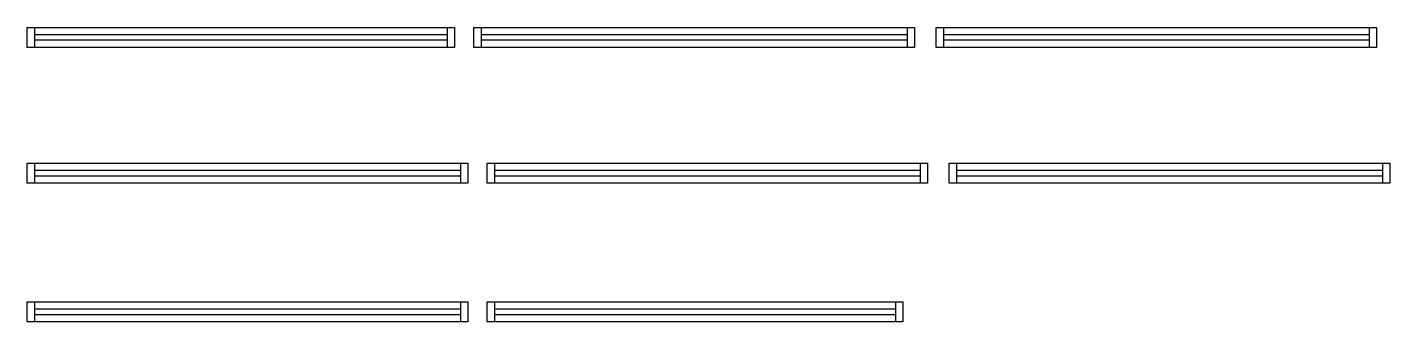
# Model space of a CAD drawing. Header units: metres. Extents: x 4084 to 5377, y 1835 to 2114.
import ezdxf

# ---------------------------------------------------------------- set-up
doc = ezdxf.new("R2010")
doc.units = ezdxf.units.M
doc.layers.add('Painéis', color=7, linetype='Continuous')
doc.layers.add('SARR_2.2x7', color=7, linetype='Continuous')

msp = doc.modelspace()

# ---------------------------------------------------------------- linework, layer by layer
at = {"layer": 'Painéis', "color": 7, "lineweight": 25}
for points in [[(4327.8, 2094.6), (4083.8, 2094.6), (4083.8, 2113.6), (4327.8, 2113.6)], [(4327.8, 2113.6), (4489.3, 2113.6), (4489.3, 2094.6), (4327.8, 2094.6)], [(4751.6, 2094.6), (4507.6, 2094.6), (4507.6, 2113.6), (4751.6, 2113.6)], [(4751.6, 2113.6), (4925.6, 2113.6), (4925.6, 2094.6), (4751.6, 2094.6)], [(5190.1, 2094.6), (4946.1, 2094.6), (4946.1, 2113.6), (5190.1, 2113.6)], [(5190.1, 2113.6), (5364.1, 2113.6), (5364.1, 2094.6), (5190.1, 2094.6)], [(4327.8, 1966), (4083.8, 1966), (4083.8, 1985), (4327.8, 1985)], [(4327.8, 1985), (4501.8, 1985), (4501.8, 1966), (4327.8, 1966)], [(4764.1, 1966), (4520.1, 1966), (4520.1, 1985), (4764.1, 1985)], [(4764.1, 1985), (4938.1, 1985), (4938.1, 1966), (4764.1, 1966)], [(5202.6, 1966), (4958.6, 1966), (4958.6, 1985), (5202.6, 1985)], [(5202.6, 1985), (5376.6, 1985), (5376.6, 1966), (5202.6, 1966)], [(4327.8, 1834.6), (4083.8, 1834.6), (4083.8, 1853.6), (4327.8, 1853.6)], [(4327.8, 1853.6), (4501.8, 1853.6), (4501.8, 1834.6), (4327.8, 1834.6)], [(4764.1, 1834.6), (4520.1, 1834.6), (4520.1, 1853.6), (4764.1, 1853.6)], [(4764.1, 1853.6), (4914.6, 1853.6), (4914.6, 1834.6), (4764.1, 1834.6)]]:
    msp.add_lwpolyline(points, dxfattribs=at)
at = {"layer": 'SARR_2.2x7', "color": 7, "lineweight": 25}
for p, q in [((4090.8, 2113.6), (4090.8, 2094.6)), ((4482.3, 2113.6), (4482.3, 2094.6)), ((4514.6, 2113.6), (4514.6, 2094.6)), ((4918.6, 2113.6), (4918.6, 2094.6)), ((4953.1, 2113.6), (4953.1, 2094.6)), ((5357.1, 2113.6), (5357.1, 2094.6)), ((4327.8, 2106.6), (4090.8, 2106.6)), ((4090.8, 2101.6), (4327.8, 2101.6)), ((4482.3, 2106.6), (4327.8, 2106.6)), ((4327.8, 2101.6), (4482.3, 2101.6)), ((4751.6, 2106.6), (4514.6, 2106.6)), ((4514.6, 2101.6), (4751.6, 2101.6)), ((4918.6, 2106.6), (4751.6, 2106.6)), ((4751.6, 2101.6), (4918.6, 2101.6)), ((5190.1, 2106.6), (4953.1, 2106.6)), ((4953.1, 2101.6), (5190.1, 2101.6)), ((5357.1, 2106.6), (5190.1, 2106.6)), ((5190.1, 2101.6), (5357.1, 2101.6)), ((4090.8, 1985), (4090.8, 1966)), ((4327.8, 1978), (4090.8, 1978)), ((4494.8, 1978), (4327.8, 1978)), ((4494.8, 1985), (4494.8, 1966)), ((4527.1, 1985), (4527.1, 1966)), ((4764.1, 1978), (4527.1, 1978)), ((4931.1, 1978), (4764.1, 1978)), ((4931.1, 1985), (4931.1, 1966)), ((4965.6, 1985), (4965.6, 1966)), ((5202.6, 1978), (4965.6, 1978)), ((5369.6, 1978), (5202.6, 1978)), ((5369.6, 1985), (5369.6, 1966)), ((4090.8, 1973), (4327.8, 1973)), ((4327.8, 1973), (4494.8, 1973)), ((4527.1, 1973), (4764.1, 1973)), ((4764.1, 1973), (4931.1, 1973)), ((4965.6, 1973), (5202.6, 1973)), ((5202.6, 1973), (5369.6, 1973)), ((4090.8, 1853.6), (4090.8, 1834.6)), ((4494.8, 1853.6), (4494.8, 1834.6)), ((4527.1, 1853.6), (4527.1, 1834.6)), ((4907.6, 1853.6), (4907.6, 1834.6)), ((4327.8, 1846.6), (4090.8, 1846.6)), ((4090.8, 1841.6), (4327.8, 1841.6)), ((4494.8, 1846.6), (4327.8, 1846.6)), ((4327.8, 1841.6), (4494.8, 1841.6)), ((4764.1, 1846.6), (4527.1, 1846.6)), ((4527.1, 1841.6), (4764.1, 1841.6)), ((4907.6, 1846.6), (4764.1, 1846.6)), ((4764.1, 1841.6), (4907.6, 1841.6))]:
    msp.add_line(p, q, dxfattribs=at)

doc.saveas('drawing.dxf')
